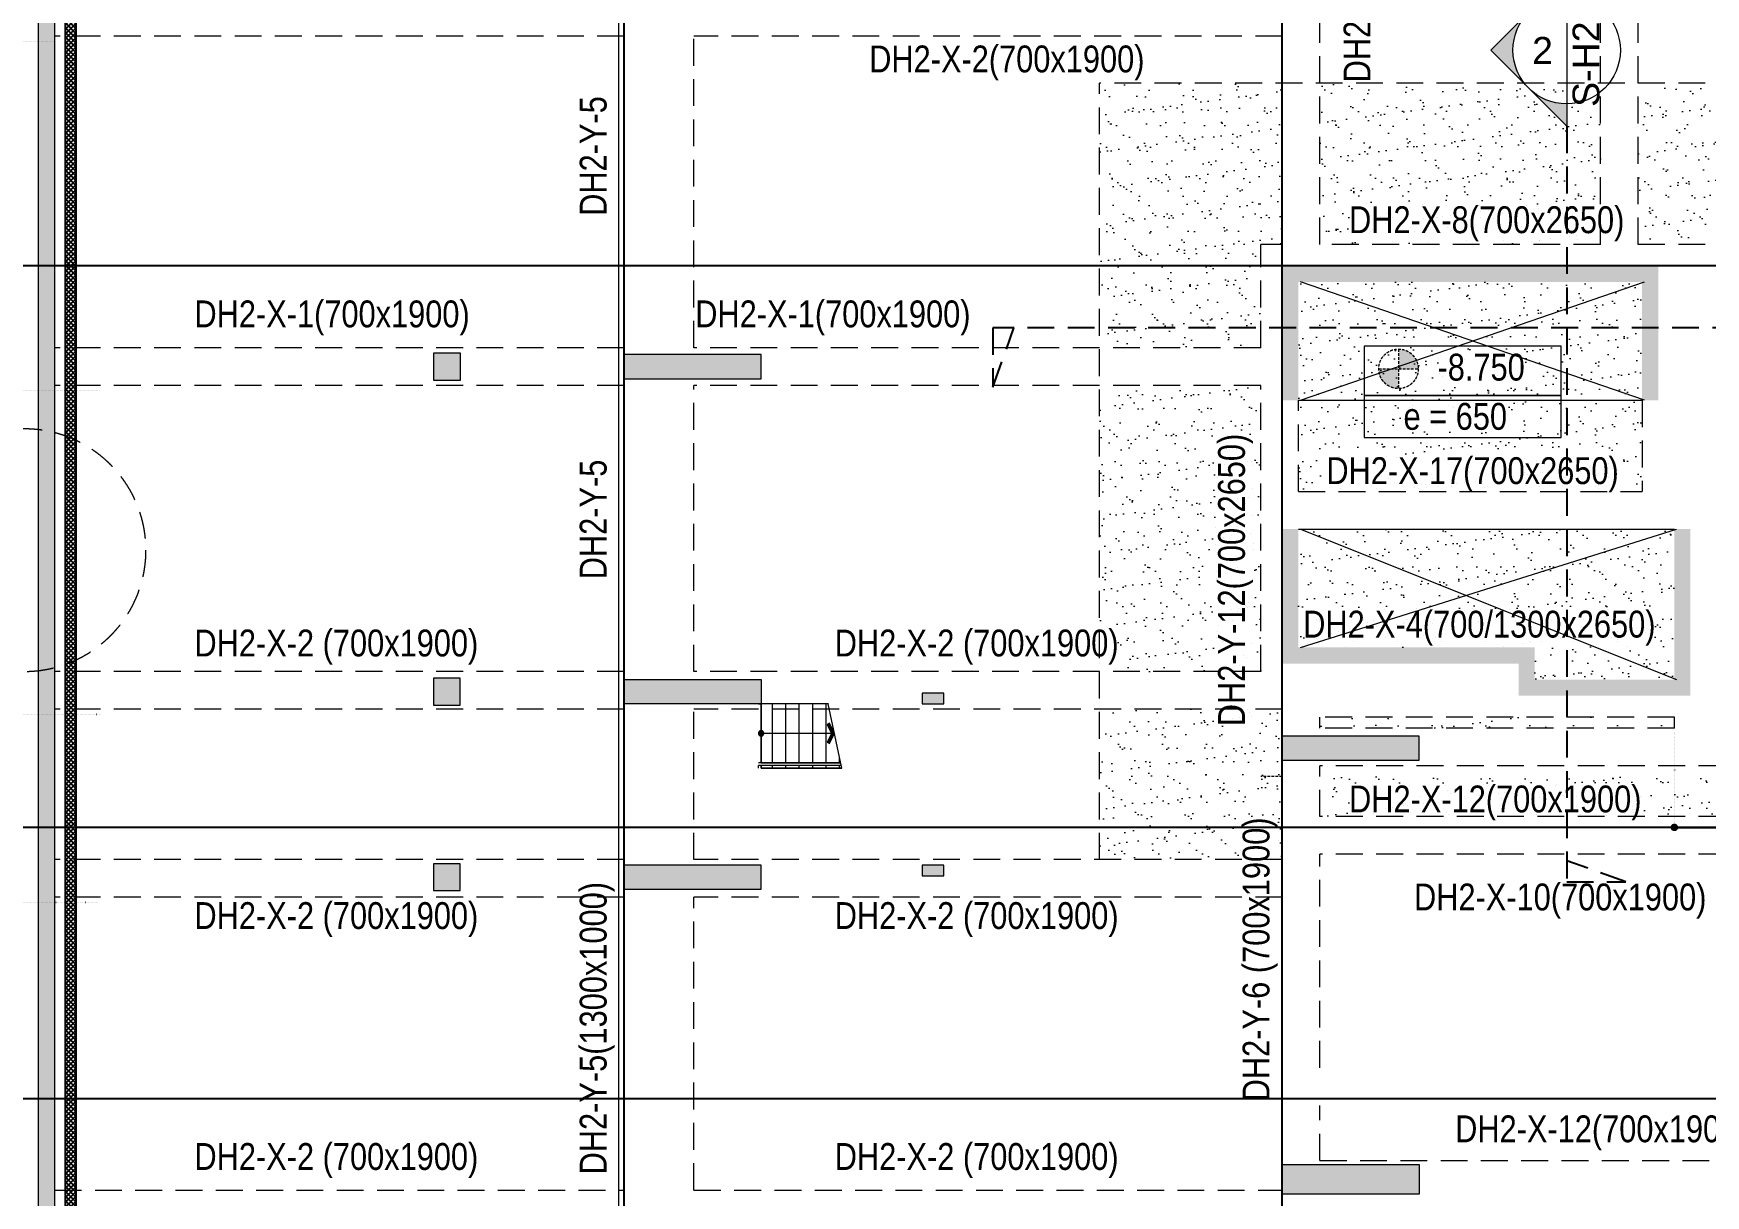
# Model space of a CAD drawing. Header units: millimetres. Extents: x 2356525 to 2927188, y -665534 to -417818.
# Drawn here: x 2691293 to 2722420, y -486232 to -464606 of the extents above; entities that cross this region are included whole.
import ezdxf
from ezdxf.enums import TextEntityAlignment as Align
from ezdxf.xclip import XClip

# ---------------------------------------------------------------- set-up
doc = ezdxf.new("R2010")
doc.units = ezdxf.units.MM
doc.header["$LTSCALE"] = 200
doc.header["$MEASUREMENT"] = 0
doc.header["$XCLIPFRAME"] = 0
for name, pattern in [('$0$CHG_XX_Damsan_Ham 2$0$HIDDEN', [0.375, 0.25, -0.125]), ('$0$HIDDEN', [0.375, 0.25, -0.125]), ('$1$HIDDEN', [0.375, 0.25, -0.125]), ('CHG_XX_Cot_Ham 2$0$MB_Luoi truc$0$HTT Hidden 21', [3, 2, -1]), ('CHG_XX_Damsan_Ham 2$0$CHG_XX_Damsan_Ham 2$0$HIDDEN', [0.375, 0.25, -0.125]), ('CHG_XX_Damsan_Ham 2$0$MB Ham 2$0$Hidden21', [3, 2, -1]), ('CHG_XX_Luoi truc$0$MB_Luoi truc$0$Center101', [13, 10, -1, 1, -1]), ('DASHED', [0.75, 0.5, -0.25]), ('DOT2', [0.125, 0, -0.125]), ('HIDDEN', [0.375, 0.25, -0.125])]:
    doc.linetypes.add(name, pattern=pattern)
doc.layers.get('0').update_dxf_attribs({"lineweight": 9})
doc.layers.get('Defpoints').update_dxf_attribs({"color": 10, "lineweight": 0})
for name, color, linetype, lineweight in [("$0$'S_General_Hidden_1 Thin", 1, '$0$HIDDEN', 18), ('$0$CHG_XX_Damsan_Ham 2$0$DBAO', 3, 'Continuous', 13), ('$0$CHG_XX_Damsan_Ham 2$0$DMo', 9, '$0$CHG_XX_Damsan_Ham 2$0$HIDDEN', 9), ('$0$CHG_XX_Damsan_Ham 2$0$Start net bao', 3, 'Continuous', 18), ('$0$CHG_XX_Damsan_Ham 2$0$TTP-TEXT', 30, 'Continuous', 5), ("$1$'S_General_Hidden_1 Thin", 1, '$1$HIDDEN', 18), ('CHG_XX_Cot_Ham 2$0$NS-Pier-H2', 150, 'Continuous', 13), ('CHG_XX_Cot_Ham 2$0$NS-Pier-H2 @ 1', 150, 'Continuous', 13), ('CHG_XX_Cot_Ham 2$0$NS-Pier-H2 @ 150', 150, 'Continuous', 13), ("CHG_XX_Damsan_Ham 2$0$CHG_XX_Damsan_Ham 2$0$'S_General_Hidden_1 Thin", 1, 'CHG_XX_Damsan_Ham 2$0$CHG_XX_Damsan_Ham 2$0$HIDDEN', 18), ('CHG_XX_Damsan_Ham 2$0$CHG_XX_Damsan_Ham 2$0$CHG_XX_Damsan_Ham 2$0$Start lo mo', 3, 'Continuous', 15), ('CHG_XX_Damsan_Ham 2$0$CHG_XX_Damsan_Ham 2$0$CHG_XX_Damsan_Ham 2$0$Start net bao', 3, 'Continuous', 18), ('CHG_XX_Damsan_Ham 2$0$CHG_XX_Damsan_Ham 2$0$DBAO', 3, 'Continuous', 13), ('CHG_XX_Damsan_Ham 2$0$CHG_XX_Damsan_Ham 2$0$DTE-MEP-H-SLAB TEXT', 3, 'Continuous', 0), ('CHG_XX_Damsan_Ham 2$0$CHG_XX_Damsan_Ham 2$0$mach ngung thi cong', 6, 'Continuous', 13), ('CHG_XX_Damsan_Ham 2$0$CHG_XX_Damsan_Ham 2$0$Start hatch', 8, 'Continuous', 25), ('CHG_XX_Damsan_Ham 2$0$CHG_XX_Damsan_Ham 2$0$Start lo mo', 3, 'Continuous', 15), ('CHG_XX_Damsan_Ham 2$0$CHG_XX_Damsan_Ham 2$0$Start net bao', 3, 'Continuous', 18), ('CHG_XX_Damsan_Ham 2$0$HATCH', 57, 'Continuous', 9), ('CHG_XX_Damsan_Ham 2$0$mach ngung thi cong', 6, 'Continuous', 13), ('CHG_XX_Damsan_Ham 2$0$tam cap ram', 8, 'Continuous', 5), ('DBAO', 90, 'Continuous', 13), ('DMo', 9, 'HIDDEN', 9), ('TEXT P X', 1, 'Continuous', 9), ('TEXT P Y', 2, 'Continuous', 15)]:
    doc.layers.add(name, color=color, linetype=linetype, lineweight=lineweight)
for name, color, linetype in [('18-khaclinh-section Symbol', 30, 'Continuous'), ('CHG_XX_Damsan_Ham 2$0$CHG_XX_Damsan_Ham 2$0$MEP-00-GENERAL-35', 2, 'Continuous'), ('CHG_XX_Damsan_Ham 2$0$MB Ham 2$0$Staircase', 30, 'Continuous'), ('CHG_XX_Damsan_Ham 2$0$MB Ham 2$0$Staircase Hidden', 34, 'CHG_XX_Damsan_Ham 2$0$MB Ham 2$0$Hidden21'), ('CHG_XX_Luoi truc$0$Grid', 34, 'Continuous'), ('CHG_XX_Luoi truc$0$Grid Line', 251, 'CHG_XX_Luoi truc$0$MB_Luoi truc$0$Center101'), ('dim', 1, 'Continuous')]:
    doc.layers.add(name, color=color, linetype=linetype)
for name, color, linetype, lineweight, plot in [('CHG_XX_Cot_Ham 2$0$NS-Column-H2', 90, 'Continuous', 13, False), ('CHG_XX_Cot_Ham 2$0$NS-Column-H2 @ 1', 90, 'Continuous', 13, False), ('CHG_XX_Cot_Ham 2$0$NS-Column-H2 @ 150', 90, 'Continuous', 13, False)]:
    doc.layers.add(name, color=color, linetype=linetype, lineweight=lineweight, plot=plot)
doc.styles.add('$0$CHG_XX_Damsan_Ham 2$0$TTP-HelCon', font='')
doc.styles.add('CHG_XX_Luoi truc$0$MB_Luoi truc$0$Grid A-F$0$VNI-HelveCB', font='')
doc.styles.add('ICIC', font='arial.ttf')
doc.styles.add('MB_Luoi truc$0$Arial_C', font='arial.ttf', dxfattribs={"width": 0.8})
doc.styles.add('TTP-HelCon', font='')
doc.styles.get('$0$CHG_XX_Damsan_Ham 2$0$TTP-HelCon').set_extended_font_data('VNI-Helve-Condense')
doc.styles.get('CHG_XX_Luoi truc$0$MB_Luoi truc$0$Grid A-F$0$VNI-HelveCB').set_extended_font_data('VNI-Helve-Condense', bold=True)
doc.styles.get('TTP-HelCon').set_extended_font_data('VNI-Helve-Condense')
doc.dimstyles.new('200', dxfattribs={"dimscale": 200, "dimtxt": 2.5, "dimasz": 0.7, "dimexe": 0.0003, "dimexo": 0, "dimgap": 1, "dimtad": 1, "dimdec": 0, "dimzin": 12, "dimdsep": 46, "dimtxsty": 'MB_Luoi truc$0$Arial_C', "dimblk": 'MB_Luoi truc$0$_Dot', "dimcen": 0.5, "dimclrd": 256, "dimclre": 8, "dimclrt": 1, "dimadec": 0, "dimazin": 0, "dimtfac": 1, "dimtdec": 0, "dimtix": 1, "dimtmove": 2, "dimatfit": 3, "dimldrblk": 'MB_Luoi truc$0$HTT Arrow 30', "dimfxl": 1, "dimtolj": 1, "dimtzin": 0, "dimlwe": -1, "dimarcsym": 0})
pattern_1 = [(45, (273994.73, -8650), (-44.194174, 44.194174), []), (135, (273994.73, -8650), (-44.194174, -44.194174), [])]

# ---------------------------------------------------------------- blocks, each defined once
blk = doc.blocks.new('*U864')
at = {"layer": 'CHG_XX_Cot_Ham 2$0$NS-Pier-H2 @ 1'}
h = blk.add_hatch(color=256, dxfattribs=at)
h.dxf.hatch_style = 1
h.paths.add_polyline_path([(450, 0), (0, 0), (0, -2550), (450, -2550)])
at = {"layer": 'CHG_XX_Cot_Ham 2$0$NS-Pier-H2 @ 150'}
h = blk.add_hatch(color=256, dxfattribs=at)
h.dxf.hatch_style = 1
h.paths.add_polyline_path([(450, 0), (0, 0), (0, -2550), (450, -2550)])
blk = doc.blocks.new('CHG_XX_Cot_Ham 2$0$Block A_C450x2250')
at = {"layer": 'CHG_XX_Cot_Ham 2$0$NS-Pier-H2'}
blk.add_lwpolyline([(450, -2550), (0, -2550), (0, 0), (450, 0)], close=True, dxfattribs=at)
blk.add_blockref('*U864', (0, 0), dxfattribs=at)
blk = doc.blocks.new('*U866')
at = {"layer": 'CHG_XX_Cot_Ham 2$0$NS-Column-H2 @ 1'}
h = blk.add_hatch(color=256, dxfattribs=at)
h.dxf.hatch_style = 1
h.paths.add_polyline_path([(-250, -250), (-250, 250), (250, 250), (250, -250)])
at = {"layer": 'CHG_XX_Cot_Ham 2$0$NS-Column-H2 @ 150'}
h = blk.add_hatch(color=256, dxfattribs=at)
h.dxf.hatch_style = 1
h.paths.add_polyline_path([(-250, -250), (-250, 250), (250, 250), (250, -250)])
blk = doc.blocks.new('CHG_XX_Cot_Ham 2$0$500x500')
at = {"layer": 'CHG_XX_Cot_Ham 2$0$NS-Column-H2'}
blk.add_lwpolyline([(250, -250), (250, 250), (-250, 250), (-250, -250)], close=True, dxfattribs=at)
blk.add_blockref('*U866', (0, 0), dxfattribs=at)
blk = doc.blocks.new('*U867')
at = {"layer": 'CHG_XX_Cot_Ham 2$0$NS-Pier-H2 @ 1'}
h = blk.add_hatch(color=256, dxfattribs=at)
h.dxf.hatch_style = 1
h.paths.add_polyline_path([(550, 0), (0, 0), (0, -2550), (550, -2550)])
at = {"layer": 'CHG_XX_Cot_Ham 2$0$NS-Pier-H2 @ 150'}
h = blk.add_hatch(color=256, dxfattribs=at)
h.dxf.hatch_style = 1
h.paths.add_polyline_path([(550, 0), (0, 0), (0, -2550), (550, -2550)])
blk = doc.blocks.new('CHG_XX_Cot_Ham 2$0$550x2550')
at = {"layer": 'CHG_XX_Cot_Ham 2$0$NS-Pier-H2'}
blk.add_lwpolyline([(550, -2550), (0, -2550), (0, 0), (550, 0)], close=True, dxfattribs=at)
blk.add_blockref('*U867', (0, 0), dxfattribs=at)
blk = doc.blocks.new('*U835')
at = {"layer": 'CHG_XX_Luoi truc$0$Grid Line'}
blk.add_line((0, 0), (0, 608), dxfattribs=at)
at = {"layer": 'CHG_XX_Luoi truc$0$Grid', "lineweight": -2, "style": 'CHG_XX_Luoi truc$0$MB_Luoi truc$0$Grid A-F$0$VNI-HelveCB'}
for tag, p in [('GRIDSUB', (0, 617)), ('GRID', (0, -9))]:
    blk.add_attdef(tag, text='', height=5, dxfattribs=at).set_placement(p, align=Align.MIDDLE)
blk = doc.blocks.new('*U836')
at = {"layer": 'CHG_XX_Luoi truc$0$Grid Line'}
blk.add_line((0, 0), (0, 608), dxfattribs=at)
at = {"layer": 'CHG_XX_Luoi truc$0$Grid', "lineweight": -2, "style": 'CHG_XX_Luoi truc$0$MB_Luoi truc$0$Grid A-F$0$VNI-HelveCB'}
for tag, p in [('GRIDSUB', (0, 617)), ('GRID', (0, -9))]:
    blk.add_attdef(tag, text='', height=5, dxfattribs=at).set_placement(p, align=Align.MIDDLE)
blk = doc.blocks.new('*U837')
at = {"layer": 'CHG_XX_Luoi truc$0$Grid Line'}
blk.add_line((0, 0), (0, 438), dxfattribs=at)
at = {"layer": 'CHG_XX_Luoi truc$0$Grid', "lineweight": -2, "style": 'CHG_XX_Luoi truc$0$MB_Luoi truc$0$Grid A-F$0$VNI-HelveCB'}
for tag, p in [('GRIDSUB', (0, 447)), ('GRID', (0, -9))]:
    blk.add_attdef(tag, text='', height=5, dxfattribs=at).set_placement(p, align=Align.MIDDLE)
blk = doc.blocks.new('CHG_XX_Luoi truc')
at = {"layer": 'CHG_XX_Luoi truc$0$Grid', "xscale": 300, "yscale": 300, "zscale": 300}
for name, p in [('*U836', (0, -12747)), ('*U835', (12250, -12747))]:
    blk.add_blockref(name, p, dxfattribs=at)
at = {"layer": 'CHG_XX_Luoi truc$0$Grid', "xscale": 300.0000000000013, "yscale": 300.0000000000013, "zscale": 300.0000000000013, "rotation": 90}
for p in [(110703, 141050), (110703, 130600), (110703, 125550)]:
    blk.add_blockref('*U837', p, dxfattribs=at)
blk = doc.blocks.new('CHG_XX_Cot_Ham 2')
at = {"layer": 'CHG_XX_Cot_Ham 2$0$NS-Column-H2'}
h = blk.add_hatch(color=256, dxfattribs=at)
h.dxf.hatch_style = 1
h.paths.add_polyline_path([(5550, 133100), (5550, 132900), (5950, 132900), (5950, 133100)])
h = blk.add_hatch(color=256, dxfattribs=at)
h.dxf.hatch_style = 1
h.paths.add_polyline_path([(5550, 129900), (5550, 129700), (5950, 129700), (5950, 129900)])
at = {"layer": 'CHG_XX_Cot_Ham 2$0$NS-Pier-H2'}
h = blk.add_hatch(color=256, dxfattribs=at)
h.dxf.hatch_style = 1
h.paths.add_polyline_path([(99639.2, 163400), (-10900, 163400), (-10900, 85450), (-300, 85450), (-300, 84050), (32350, 84050), (32350, -9000), (103575.5, -9000), (106050, -6022), (106050, 158254.3)])
h.paths.add_polyline_path([(99533.7, 163100), (105750, 158110.4), (105750, 90450), (105650, 90450), (105750, 90450), (105750, 13850), (105750, 13722.3), (105750, -5913.6), (103434.7, -8700), (93599.8, -8700), (93299.8, -8700), (32650, -8700), (32650, 84350), (0, 84350), (0, 85750), (-10600, 85750), (-10600, 163100), (93600, 163100)], flags=16)
blk.add_hatch(color=256, dxfattribs=at).paths.add_polyline_path([(19250, 141050), (12250, 141050), (12250, 138550), (12550, 138550), (12550, 140750), (18950, 140750), (18950, 138550), (19250, 138550), (19250, 140750), (19250, 140750)])
h = blk.add_hatch(color=256, dxfattribs=at)
h.dxf.hatch_style = 1
h.paths.add_polyline_path([(16650, 133050), (19850, 133050), (19850, 136150), (19550, 136150), (19550, 133350), (16950, 133350), (16950, 133950), (12550, 133950), (12550, 136150), (12250, 136150), (12250, 133650), (16650, 133650)])
at = {"layer": 'CHG_XX_Cot_Ham 2$0$NS-Column-H2'}
for points in [[(5550, 133100), (5550, 132900), (5950, 132900), (5950, 133100)], [(5550, 129900), (5550, 129700), (5950, 129700), (5950, 129900)]]:
    blk.add_lwpolyline(points, close=True, dxfattribs=at)
at = {"layer": 'CHG_XX_Cot_Ham 2$0$NS-Pier-H2'}
for p, q in [((-10900, 85450), (-10900, 163400)), ((-10600, 85750), (-10600, 163100))]:
    blk.add_line(p, q, dxfattribs=at)
at = {"layer": 'CHG_XX_Cot_Ham 2$0$NS-Pier-H2', "linetype": 'CHG_XX_Cot_Ham 2$0$MB_Luoi truc$0$HTT Hidden 21'}
blk.add_lwpolyline([(99639.2, 163400), (106050, 158254.3), (106050, -6022), (103575.5, -9000), (32350, -9000), (32350, 84050), (-300, 84050), (-300, 85450), (-10900, 85450), (-10900, 163400)], close=True, dxfattribs=at)
at = {"layer": 'CHG_XX_Cot_Ham 2$0$NS-Column-H2'}
for p in [(-3298.6, 139175), (-3300, 133125), (-3300, 129675)]:
    blk.add_blockref('CHG_XX_Cot_Ham 2$0$500x500', p, dxfattribs=at)
at = {"layer": 'CHG_XX_Cot_Ham 2$0$NS-Pier-H2'}
blk.add_blockref('CHG_XX_Luoi truc', (0, 0), dxfattribs=at)
at = {"layer": 'CHG_XX_Cot_Ham 2$0$NS-Pier-H2', "xscale": -1, "rotation": 90}
for p in [(0, 139400), (12250, 132300), (0, 129900)]:
    blk.add_blockref('CHG_XX_Cot_Ham 2$0$Block A_C450x2250', p, dxfattribs=at)
at = {"layer": 'CHG_XX_Cot_Ham 2$0$NS-Pier-H2', "rotation": 90}
for name, p in [('CHG_XX_Cot_Ham 2$0$Block A_C450x2250', (0, 132900)), ('CHG_XX_Cot_Ham 2$0$550x2550', (12250, 123775))]:
    blk.add_blockref(name, p, dxfattribs=at)
blk = doc.blocks.new('sfddxg')
h = blk.add_hatch(color=256)
h.paths.add_polyline_path([(-500, 0), (-707, 0), (-354, 354, 0.198912)])
h.paths.add_polyline_path([(-354, 354), (0, 707), (354, 354, 0.198912), (0, 500, 0.198912)])
h.paths.add_polyline_path([(354, 354), (707, 0), (500, 0, 0.198912)])
for p, q in [((550, 0), (-550, 0)), ((-500, 0), (-500, 0))]:
    blk.add_line(p, q)
blk.add_lwpolyline([(-500, 0), (-707, 0), (0, 707), (707, 0), (500, 0)])
blk.add_circle((0, 0), 500)
at = {"style": 'ICIC', "flags": 8}
blk.add_attdef('1', text='', height=250, dxfattribs=at).set_placement((0, 225), align=Align.MIDDLE)
blk.add_attdef('B-H2-14', text='', height=200, dxfattribs=at).set_placement((-528, -180), align=Align.MIDDLE_LEFT)
blk = doc.blocks.new('$0$CHG_XX_Damsan_Ham 2$0$Star cos -8.75')
at = {"layer": '$0$CHG_XX_Damsan_Ham 2$0$DMo'}
h = blk.add_hatch(color=256, dxfattribs=at)
h.dxf.hatch_style = 1
h.paths.add_polyline_path([(2504215, -680631, 0.414214), (2503847, -680263), (2503847, -680631)])
h.paths.add_polyline_path([(2503847, -680999), (2503847, -680631), (2503479, -680631, 0.414214)])
at = {"layer": '$0$CHG_XX_Damsan_Ham 2$0$DBAO'}
for points in [[(2503207, -680211), (2503207, -681128), (2506873, -681128), (2506873, -680211)], [(2503207, -681128), (2503207, -681912), (2506873, -681912), (2506873, -681128)]]:
    blk.add_lwpolyline(points, close=True, dxfattribs=at)
at = {"layer": '$0$CHG_XX_Damsan_Ham 2$0$DMo'}
for p, q in [((2503847, -680263), (2503847, -680999)), ((2503479, -680631), (2504215, -680631))]:
    blk.add_line(p, q, dxfattribs=at)
blk.add_circle((2503847, -680631), 368, dxfattribs=at)
at = {"layer": '$0$CHG_XX_Damsan_Ham 2$0$TTP-TEXT', "style": '$0$CHG_XX_Damsan_Ham 2$0$TTP-HelCon'}
for s, p in [(' -8.750', (2504414, -680850)), ('e = 650', (2503940, -681766))]:
    blk.add_text(s, height=500, dxfattribs=at).set_placement(p)
blk = doc.blocks.new('MB_Luoi truc$0$_Dot')
at = {"color": 0, "linetype": 'ByBlock', "lineweight": -2}
blk.add_line((-0.5, 0), (-1, 0), dxfattribs=at)
at = {"color": 0, "linetype": 'ByBlock', "const_width": 0.5}
blk.add_lwpolyline([(-0.25, 0, 1), (0.25, 0, 1)], format="xyb", close=True, dxfattribs=at)
blk = doc.blocks.new('*D142')
at = {"layer": 'Defpoints', "color": 0, "transparency": 16777216}
for p in [(2721839, -477610), (2724989, -477610), (2724989, -479381)]:
    blk.add_point(p, dxfattribs=at)
at = {"layer": 'dim', "color": 8, "linetype": 'DOT2', "transparency": 16777216}
for p, q in [((2721839, -477610), (2721839, -479381)), ((2724989, -477610), (2724989, -479381))]:
    blk.add_line(p, q, dxfattribs=at)
at = {"layer": 'dim', "lineweight": -2, "transparency": 16777216}
blk.add_line((2721979, -479381), (2724849, -479381), dxfattribs=at)
at = {"layer": 'dim', "lineweight": -2, "transparency": 16777216, "xscale": 140, "yscale": 140, "zscale": 140, "rotation": 180}
blk.add_blockref('MB_Luoi truc$0$_Dot', (2721839, -479381), dxfattribs=at)
at = {"layer": 'dim', "lineweight": -2, "transparency": 16777216, "xscale": 140, "yscale": 140, "zscale": 140}
blk.add_blockref('MB_Luoi truc$0$_Dot', (2724989, -479381), dxfattribs=at)
at = {"layer": 'dim', "color": 1, "transparency": 16777216, "insert": (2723414, -478926), "char_height": 500, "attachment_point": 5, "style": 'MB_Luoi truc$0$Arial_C'}
blk.add_mtext('\\A1;3150', dxfattribs=at)
blk = doc.blocks.new('MB_Luoi truc$0$HTT Arrow 30')
blk.add_hatch(color=256).paths.add_polyline_path([(-2.5, 0.375), (-2.5, -0.375), (0, 0)])
at = {"color": 0, "linetype": 'ByBlock', "lineweight": -2}
for p, q in [((0, 0), (-2.5, 0.375)), ((-2.5, -0.375), (-2.5, 0.375)), ((0, 0), (-2.5, -0.375))]:
    blk.add_line(p, q, dxfattribs=at)
blk = doc.blocks.new('*D325')
at = {"layer": 'Defpoints', "color": 0, "transparency": 16777216}
for p in [(2690165, -484431), (2691689, -484431), (2692342, -486931)]:
    blk.add_point(p, dxfattribs=at)
at = {"layer": 'dim', "color": 8, "linetype": 'DOT2', "transparency": 16777216}
for p, q in [((2691689, -484431), (2690165, -484431)), ((2692342, -486931), (2690165, -486931))]:
    blk.add_line(p, q, dxfattribs=at)
at = {"layer": 'dim', "lineweight": -2, "transparency": 16777216}
blk.add_line((2690165, -486791), (2690165, -484571), dxfattribs=at)
at = {"layer": 'dim', "lineweight": -2, "transparency": 16777216, "xscale": 140, "yscale": 140, "zscale": 140}
for p, rotation in [((2690165, -484431), 90), ((2690165, -486931), 270)]:
    blk.add_blockref('MB_Luoi truc$0$_Dot', p, dxfattribs=dict(at, rotation=rotation))
at = {"layer": 'dim', "color": 1, "transparency": 16777216, "insert": (2689710, -485681), "char_height": 500, "attachment_point": 5, "rotation": 90, "style": 'MB_Luoi truc$0$Arial_C'}
blk.add_mtext('\\A1;2500', dxfattribs=at)
blk = doc.blocks.new('*D326')
at = {"layer": 'Defpoints', "color": 0, "transparency": 16777216}
for p in [(2690165, -480781), (2692491, -480781), (2691689, -484431)]:
    blk.add_point(p, dxfattribs=at)
at = {"layer": 'dim', "color": 8, "linetype": 'DOT2', "transparency": 16777216}
for p, q in [((2692491, -480781), (2690165, -480781)), ((2691689, -484431), (2690165, -484431))]:
    blk.add_line(p, q, dxfattribs=at)
at = {"layer": 'dim', "lineweight": -2, "transparency": 16777216}
blk.add_line((2690165, -484291), (2690165, -480921), dxfattribs=at)
at = {"layer": 'dim', "lineweight": -2, "transparency": 16777216, "xscale": 140, "yscale": 140, "zscale": 140}
for p, rotation in [((2690165, -480781), 90), ((2690165, -484431), 270)]:
    blk.add_blockref('MB_Luoi truc$0$_Dot', p, dxfattribs=dict(at, rotation=rotation))
at = {"layer": 'dim', "color": 1, "transparency": 16777216, "insert": (2689709, -482606), "char_height": 500, "attachment_point": 5, "rotation": 90, "style": 'MB_Luoi truc$0$Arial_C'}
blk.add_mtext('\\A1;3650', dxfattribs=at)
blk = doc.blocks.new('*D327')
at = {"layer": 'Defpoints', "color": 0, "transparency": 16777216}
for p in [(2690165, -479381), (2691689, -479381), (2692491, -480781)]:
    blk.add_point(p, dxfattribs=at)
at = {"layer": 'dim', "lineweight": -2, "transparency": 16777216}
for p, q in [((2690165, -479241), (2690165, -479101)), ((2690165, -480781), (2690165, -479381)), ((2690165, -480921), (2690165, -481061))]:
    blk.add_line(p, q, dxfattribs=at)
at = {"layer": 'dim', "color": 8, "linetype": 'DOT2', "transparency": 16777216}
for p, q in [((2691689, -479381), (2690165, -479381)), ((2692491, -480781), (2690165, -480781))]:
    blk.add_line(p, q, dxfattribs=at)
at = {"layer": 'dim', "lineweight": -2, "transparency": 16777216, "xscale": 140, "yscale": 140, "zscale": 140}
for p, rotation in [((2690165, -479381), 270), ((2690165, -480781), 90)]:
    blk.add_blockref('MB_Luoi truc$0$_Dot', p, dxfattribs=dict(at, rotation=rotation))
at = {"layer": 'dim', "color": 1, "transparency": 16777216, "insert": (2689710, -480081), "char_height": 500, "attachment_point": 5, "rotation": 90, "style": 'MB_Luoi truc$0$Arial_C'}
blk.add_mtext('\\A1;1400', dxfattribs=at)
blk = doc.blocks.new('*D328')
at = {"layer": 'Defpoints', "color": 0, "transparency": 16777216}
for p in [(2690165, -477281), (2692539, -477281), (2691689, -479381)]:
    blk.add_point(p, dxfattribs=at)
at = {"layer": 'dim', "color": 8, "linetype": 'DOT2', "transparency": 16777216}
for p, q in [((2692539, -477281), (2690165, -477281)), ((2691689, -479381), (2690165, -479381))]:
    blk.add_line(p, q, dxfattribs=at)
at = {"layer": 'dim', "lineweight": -2, "transparency": 16777216}
blk.add_line((2690165, -479241), (2690165, -477421), dxfattribs=at)
at = {"layer": 'dim', "lineweight": -2, "transparency": 16777216, "xscale": 140, "yscale": 140, "zscale": 140}
for p, rotation in [((2690165, -477281), 90), ((2690165, -479381), 270)]:
    blk.add_blockref('MB_Luoi truc$0$_Dot', p, dxfattribs=dict(at, rotation=rotation))
at = {"layer": 'dim', "color": 1, "transparency": 16777216, "insert": (2689710, -478331), "char_height": 500, "attachment_point": 5, "rotation": 90, "style": 'MB_Luoi truc$0$Arial_C'}
blk.add_mtext('\\A1;2100', dxfattribs=at)
blk = doc.blocks.new('*D329')
at = {"layer": 'Defpoints', "color": 0, "transparency": 16777216}
for p in [(2690165, -471256), (2692519, -471256), (2692539, -477281)]:
    blk.add_point(p, dxfattribs=at)
at = {"layer": 'dim', "color": 8, "linetype": 'DOT2', "transparency": 16777216}
for p, q in [((2692519, -471256), (2690165, -471256)), ((2692539, -477281), (2690165, -477281))]:
    blk.add_line(p, q, dxfattribs=at)
at = {"layer": 'dim', "lineweight": -2, "transparency": 16777216}
blk.add_line((2690165, -477141), (2690165, -471396), dxfattribs=at)
at = {"layer": 'dim', "lineweight": -2, "transparency": 16777216, "xscale": 140, "yscale": 140, "zscale": 140}
for p, rotation in [((2690165, -471256), 90), ((2690165, -477281), 270)]:
    blk.add_blockref('MB_Luoi truc$0$_Dot', p, dxfattribs=dict(at, rotation=rotation))
at = {"layer": 'dim', "color": 1, "transparency": 16777216, "insert": (2689710, -474269), "char_height": 500, "attachment_point": 5, "rotation": 90, "style": 'MB_Luoi truc$0$Arial_C'}
blk.add_mtext('\\A1;6025', dxfattribs=at)
blk = doc.blocks.new('*D330')
at = {"layer": 'Defpoints', "color": 0, "transparency": 16777216}
for p in [(2690165, -468931), (2691689, -468931), (2692519, -471256)]:
    blk.add_point(p, dxfattribs=at)
at = {"layer": 'dim', "color": 8, "linetype": 'DOT2', "transparency": 16777216}
for p, q in [((2691689, -468931), (2690165, -468931)), ((2692519, -471256), (2690165, -471256))]:
    blk.add_line(p, q, dxfattribs=at)
at = {"layer": 'dim', "lineweight": -2, "transparency": 16777216}
blk.add_line((2690165, -471116), (2690165, -469071), dxfattribs=at)
at = {"layer": 'dim', "lineweight": -2, "transparency": 16777216, "xscale": 140, "yscale": 140, "zscale": 140}
for p, rotation in [((2690165, -468931), 90), ((2690165, -471256), 270)]:
    blk.add_blockref('MB_Luoi truc$0$_Dot', p, dxfattribs=dict(at, rotation=rotation))
at = {"layer": 'dim', "color": 1, "transparency": 16777216, "insert": (2689709, -470094), "char_height": 500, "attachment_point": 5, "rotation": 90, "style": 'MB_Luoi truc$0$Arial_C'}
blk.add_mtext('\\A1;2325', dxfattribs=at)
blk = doc.blocks.new('*D331')
at = {"layer": 'Defpoints', "color": 0, "transparency": 16777216}
for p in [(2690165, -464756), (2691689, -464756), (2691689, -468931)]:
    blk.add_point(p, dxfattribs=at)
at = {"layer": 'dim', "color": 8, "linetype": 'DOT2', "transparency": 16777216}
for p, q in [((2691689, -464756), (2690165, -464756)), ((2691689, -468931), (2690165, -468931))]:
    blk.add_line(p, q, dxfattribs=at)
at = {"layer": 'dim', "lineweight": -2, "transparency": 16777216}
blk.add_line((2690165, -468791), (2690165, -464896), dxfattribs=at)
at = {"layer": 'dim', "lineweight": -2, "transparency": 16777216, "xscale": 140, "yscale": 140, "zscale": 140}
for p, rotation in [((2690165, -464756), 90), ((2690165, -468931), 270)]:
    blk.add_blockref('MB_Luoi truc$0$_Dot', p, dxfattribs=dict(at, rotation=rotation))
at = {"layer": 'dim', "color": 1, "transparency": 16777216, "insert": (2689710, -466844), "char_height": 500, "attachment_point": 5, "rotation": 90, "style": 'MB_Luoi truc$0$Arial_C'}
blk.add_mtext('\\A1;4175', dxfattribs=at)
blk = doc.blocks.new('*D332')
at = {"layer": 'Defpoints', "color": 0, "transparency": 16777216}
for p in [(2690165, -464081), (2691689, -464081), (2691689, -464756)]:
    blk.add_point(p, dxfattribs=at)
at = {"layer": 'dim', "lineweight": -2, "transparency": 16777216}
for p, q in [((2690165, -463941), (2690165, -463801)), ((2690165, -464756), (2690165, -464081)), ((2690165, -464896), (2690165, -465036))]:
    blk.add_line(p, q, dxfattribs=at)
at = {"layer": 'dim', "color": 8, "linetype": 'DOT2', "transparency": 16777216}
for p, q in [((2691689, -464081), (2690165, -464081)), ((2691689, -464756), (2690165, -464756))]:
    blk.add_line(p, q, dxfattribs=at)
at = {"layer": 'dim', "lineweight": -2, "transparency": 16777216, "xscale": 140, "yscale": 140, "zscale": 140}
for p, rotation in [((2690165, -464081), 270), ((2690165, -464756), 90)]:
    blk.add_blockref('MB_Luoi truc$0$_Dot', p, dxfattribs=dict(at, rotation=rotation))
at = {"layer": 'dim', "color": 1, "transparency": 16777216, "insert": (2689710, -464419), "char_height": 500, "attachment_point": 5, "rotation": 90, "style": 'MB_Luoi truc$0$Arial_C'}
blk.add_mtext('\\A1;675', dxfattribs=at)
blk = doc.blocks.new('$0$CHG_XX_Damsan_Ham 2$0$MB Ham 2$0$Arrow 60')
at = {"linetype": 'ByBlock', "lineweight": -2}
h = blk.add_hatch(color=0, dxfattribs=at)
h.paths.add_polyline_path([(1.88, 0.94), (1.65, 1.38), (0, 0.56), (-1.65, 1.38), (-1.88, 0.94), (0, 0)], flags=17)
h.paths.add_polyline_path([(1.65, 1.38), (1.88, 0.94), (0, 0), (-1.88, 0.94), (-1.65, 1.38), (0, 0.56)])
blk.add_hatch(color=0, dxfattribs=at).paths.add_polyline_path([(1.65, 1.38), (1.88, 0.94), (0, 0), (-1.88, 0.94), (-1.65, 1.38), (0, 0.56)])
at = {"color": 0, "linetype": 'ByBlock', "lineweight": -2}
blk.add_lwpolyline([(1.65, 1.38), (1.88, 0.94), (0, 0), (-1.88, 0.94), (-1.65, 1.38), (0, 0.56)], close=True, dxfattribs=at)
blk = doc.blocks.new('CHG_XX_Damsan_Ham 2$0$CHG_XX_Damsan_Ham 2$0$sdfsgdh')
at = {"layer": 'CHG_XX_Damsan_Ham 2$0$CHG_XX_Damsan_Ham 2$0$Start hatch', "ltscale": 0.5}
h = blk.add_hatch(dxfattribs=at)
h.set_pattern_fill('ANSI37', color=256, scale=500)
h.set_pattern_definition(pattern_1)
h.paths.add_polyline_path([(500, -600), (300, -600), (300, -21786), (500, -21786)])
h = blk.add_hatch(dxfattribs=at)
h.set_pattern_fill('ANSI37', color=256, scale=500)
h.set_pattern_definition(pattern_1)
h.paths.add_polyline_path([(500, -21786), (300, -21786), (300, -50027), (500, -50027)])
at = {"layer": 'CHG_XX_Damsan_Ham 2$0$CHG_XX_Damsan_Ham 2$0$MEP-00-GENERAL-35'}
for points in [[(1900, -74750), (1900, -72550), (300, -72550), (300, 0)], [(2100, -74750), (2100, -72350), (500, -72350), (500, -600)]]:
    blk.add_lwpolyline(points, dxfattribs=at)
blk = doc.blocks.new('CHG_XX_Damsan_Ham 2$0$MB Ham 2$0$Arrow 60')
at = {"linetype": 'ByBlock', "lineweight": -2}
h = blk.add_hatch(color=0, dxfattribs=at)
h.paths.add_polyline_path([(1.88, 0.94), (1.65, 1.38), (0, 0.56), (-1.65, 1.38), (-1.88, 0.94), (0, 0)], flags=17)
h.paths.add_polyline_path([(1.65, 1.38), (1.88, 0.94), (0, 0), (-1.88, 0.94), (-1.65, 1.38), (0, 0.56)])
blk.add_hatch(color=0, dxfattribs=at).paths.add_polyline_path([(1.65, 1.38), (1.88, 0.94), (0, 0), (-1.88, 0.94), (-1.65, 1.38), (0, 0.56)])
at = {"color": 0, "linetype": 'ByBlock', "lineweight": -2}
blk.add_lwpolyline([(1.65, 1.38), (1.88, 0.94), (0, 0), (-1.88, 0.94), (-1.65, 1.38), (0, 0.56)], close=True, dxfattribs=at)
blk = doc.blocks.new('CHG_XX_Damsan_Ham 2$0$MB Ham 2$0$Dot')
at = {"linetype": 'ByBlock', "lineweight": -2}
h = blk.add_hatch(color=0, dxfattribs=at)
edge = h.paths.add_edge_path()
edge.add_arc((0, 0), 0.5, 0, 360)
at = {"color": 0, "linetype": 'ByBlock', "lineweight": -2}
blk.add_line((0, -1), (0, 1), dxfattribs=at)
blk.add_circle((0, 0), 0.5, dxfattribs=at)
blk = doc.blocks.new('*U854')
at = {"layer": 'CHG_XX_Damsan_Ham 2$0$tam cap ram'}
h = blk.add_hatch(dxfattribs=at)
h.set_pattern_fill('_USER', color=256, scale=250, angle=90, pattern_type=0)
h.set_pattern_definition([(90, (2200, 2550), (-250, 2e-14), [])])
h.paths.add_polyline_path([(1200, 2550), (3200, 2550), (3200, 1450), (1200, 1450)])
h.paths.add_polyline_path([(1200, 1400), (3200, 1400), (3200, 1350), (1200, 1350)])
h.paths.add_polyline_path([(1200, 1200), (3200, 1200), (3200, 1150), (1200, 1150)])
h.paths.add_polyline_path([(1200, 1100), (3200, 1100), (3200, 0), (1200, 0)])
at = {"layer": 'CHG_XX_Damsan_Ham 2$0$MB Ham 2$0$Staircase'}
for p, q in [((1200, 0), (1200, 1100)), ((3200, 0), (3200, 1100)), ((0, 0), (4400, 0))]:
    blk.add_line(p, q, dxfattribs=at)
at = {"layer": 'CHG_XX_Damsan_Ham 2$0$MB Ham 2$0$Staircase Hidden'}
for p, q in [((4400, 2550), (4400, 0)), ((4400, 1200), (4400, 1350))]:
    blk.add_line(p, q, dxfattribs=at)
at = {"layer": 'CHG_XX_Damsan_Ham 2$0$tam cap ram'}
for p, q in [((0, 0), (0, 2550)), ((0, 2550), (4400, 2550)), ((1200, 1450), (1200, 2550)), ((1598, 1350), (1848, 2550)), ((1700, 1350), (1950, 2550)), ((3200, 1450), (3200, 2550)), ((600, 550), (600, 2000)), ((600, 2000), (3800, 2000)), ((3800, 550), (3800, 2000)), ((1100, 1100), (1100, 1450)), ((1100, 1450), (3300, 1450)), ((1150, 1150), (1150, 1400)), ((1150, 1400), (3250, 1400)), ((1200, 1150), (1200, 1400)), ((1200, 1400), (1200, 1350)), ((1200, 1350), (3200, 1350)), ((3200, 1150), (3200, 1400)), ((3250, 1150), (3250, 1400)), ((3300, 1100), (3300, 1450)), ((1100, 1100), (3300, 1100)), ((1150, 1150), (3250, 1150)), ((1200, 1200), (3200, 1200)), ((1200, 1200), (1200, 1150)), ((600, 550), (3800, 550))]:
    blk.add_line(p, q, dxfattribs=at)
for points in [[(1200, 2550), (3200, 2550), (3200, 1450), (1200, 1450)], [(1200, 1400), (3200, 1400), (3200, 1350), (1200, 1350)], [(1200, 1200), (3200, 1200), (3200, 1150), (1200, 1150)], [(1200, 1100), (3200, 1100), (3200, 0), (1200, 0)]]:
    blk.add_lwpolyline(points, close=True, dxfattribs=at)
for centre, start, end in [((1200, 1350), 90, 180), ((3200, 1350), 0, 90), ((1200, 1200), 180, 270), ((3200, 1200), 270, 0)]:
    blk.add_arc(centre, 1200, start, end, dxfattribs=at)
at = {"layer": 'CHG_XX_Damsan_Ham 2$0$tam cap ram', "yscale": 100, "zscale": 100}
for name, p, xscale, rotation in [('CHG_XX_Damsan_Ham 2$0$MB Ham 2$0$Arrow 60', (1835, 2000), 100, 270), ('CHG_XX_Damsan_Ham 2$0$MB Ham 2$0$Dot', (3200, 2000), 100, 270), ('CHG_XX_Damsan_Ham 2$0$MB Ham 2$0$Arrow 60', (3200, 550), -100, 90)]:
    blk.add_blockref(name, p, dxfattribs=dict(at, xscale=xscale, rotation=rotation))
blk = doc.blocks.new('CHG_XX_Damsan_Ham 2$0$ArchStaireH2')
at = {"layer": 'CHG_XX_Damsan_Ham 2$0$tam cap ram'}
for q in [(0, -2500), (7000, 0)]:
    blk.add_line((0, 0), q, dxfattribs=at)
ref = blk.add_blockref('*U854', (-6500, -10700), dxfattribs=dict(at, xscale=-1))
XClip(ref).set_block_clipping_path([(3250, 1350), (3249.9999999999, 2550), (1945, 2550), (1695, 1350)])
blk = doc.blocks.new('CHG_XX_Damsan_Ham 2', base_point=(3089256, -609981))
at = {"layer": 'CHG_XX_Damsan_Ham 2$0$HATCH'}
h = blk.add_hatch(dxfattribs=at)
h.set_pattern_fill('AR-SAND', color=256, scale=262.5)
h.paths.add_polyline_path([(12250, 144450), (8850, 144450), (8850, 141050), (11850, 141050), (11850, 141450), (12250, 141450)])
h = blk.add_hatch(dxfattribs=at)
h.set_pattern_fill('AR-SAND', color=256, scale=262.5)
h.paths.add_polyline_path([(18175, 144450), (12950, 144450), (12950, 141450), (18175, 141450)])
h = blk.add_hatch(dxfattribs=at)
h.set_pattern_fill('AR-SAND', color=256, scale=262.5)
h.paths.add_polyline_path([(21625, 144450), (18875, 144450), (18875, 141450), (21625, 141450)])
h = blk.add_hatch(dxfattribs=at)
h.set_pattern_fill('AR-SAND', color=256, scale=262.5)
h.paths.add_polyline_path([(11850, 141050), (8850, 141050), (8850, 139525), (11850, 139525)])
h = blk.add_hatch(dxfattribs=at)
h.set_pattern_fill('AR-SAND', color=256, scale=262.5)
h.paths.add_polyline_path([(18950, 140750), (12550, 140750), (12550, 138550), (18950, 138550)])
h = blk.add_hatch(dxfattribs=at)
h.set_pattern_fill('AR-SAND', color=256, scale=262.5)
h.paths.add_polyline_path([(11850, 138825), (8850, 138825), (8850, 133500), (11850, 133500)])
h = blk.add_hatch(dxfattribs=at)
h.set_pattern_fill('AR-SAND', color=256, scale=262.5)
h.set_pattern_definition([(37.5, (0, -2294.6), (-16.5358, 505.7912), [0, -399, 0, -446.25, 0, -426.5625]), (7.5, (0, -2294.6), (464.5664, 740.8133), [0, -215.25, 0, -359.625, 0, -137.8125]), (327.5, (-322.88, -2294.6), (817.4622, 1.4855), [0, -131.25, 0, -472.5, 0, -616.875]), (317.5, (-322.9, -2294.6), (789.1082, 230.39), [0, -65.625, 0, -309.75, 0, -354.375])])
h.paths.add_polyline_path([(18950, 138550), (12550, 138550), (12550, 136850), (18950, 136850)])
h = blk.add_hatch(dxfattribs=at)
h.set_pattern_fill('AR-SAND', color=256, scale=262.5)
h.paths.add_polyline_path([(19550, 136150), (12550, 136150), (12550, 133950), (16950, 133950), (16950, 133350), (19550, 133350)])
h = blk.add_hatch(dxfattribs=at)
h.set_pattern_fill('AR-SAND', color=256, scale=262.5)
h.paths.add_polyline_path([(12250, 131550), (12250, 132800), (8850, 132800), (8850, 130000), (12250, 130000)])
h = blk.add_hatch(dxfattribs=at)
h.set_pattern_fill('AR-SAND', color=256, scale=262.5)
h.paths.add_polyline_path([(19550, 132650), (12950, 132650), (12950, 132446), (19550, 132446)])
h = blk.add_hatch(dxfattribs=at)
h.set_pattern_fill('AR-SAND', color=256, scale=262.5)
h.paths.add_polyline_path([(22000, 131550), (12950, 131550), (12950, 130800), (22000, 130800)])
at = {"layer": "CHG_XX_Damsan_Ham 2$0$CHG_XX_Damsan_Ham 2$0$'S_General_Hidden_1 Thin", "ltscale": 10}
for p, q in [((12950, 141450), (12950, 150950)), ((18175, 141450), (18175, 150950)), ((18875, 141450), (18875, 150950)), ((0, 145325), (-10600, 145325)), ((0, 139525), (0, 145325)), ((0, 139525), (0, 145325)), ((12250, 145325), (1300, 145325)), ((1300, 139525), (1300, 145325)), ((12250, 141450), (12250, 145325)), ((8850, 130000), (8850, 144450)), ((21625, 144450), (8850, 144450)), ((12250, 141450), (11850, 141450)), ((11850, 139525), (11850, 141450)), ((18175, 141450), (12950, 141450)), ((21625, 141450), (18875, 141450)), ((0, 139525), (-10600, 139525)), ((11850, 139525), (1300, 139525)), ((0, 138825), (-10600, 138825)), ((0, 133500), (0, 138825)), ((0, 133500), (0, 138825)), ((0, 133500), (0, 138825)), ((11850, 138825), (1300, 138825)), ((1300, 133500), (1300, 138825)), ((11850, 133500), (11850, 138825)), ((12550, 136850), (12550, 138550)), ((18950, 138550), (18950, 136850)), ((12550, 136850), (18950, 136850)), ((0, 133500), (-10600, 133500)), ((11850, 133500), (1300, 133500)), ((0, 132800), (-10600, 132800)), ((0, 130000), (0, 132800)), ((0, 130000), (0, 132800)), ((12250, 132800), (1300, 132800)), ((1300, 130000), (1300, 132800)), ((12250, 132800), (12250, 131550)), ((19550, 132650), (12950, 132650)), ((12950, 132446), (12950, 132650)), ((19550, 132446), (19550, 132650)), ((19550, 132446), (12950, 132446)), ((22000, 131746), (12950, 131746)), ((12950, 130800), (12950, 131746)), ((12250, 130000), (12250, 131550)), ((22000, 130800), (12950, 130800)), ((0, 130000), (-10600, 130000)), ((12250, 130000), (1300, 130000)), ((12950, 126125), (12950, 130100)), ((22000, 130100), (12950, 130100)), ((0, 129300), (-10600, 129300)), ((0, 123900), (0, 129300)), ((0, 123850), (0, 129300)), ((12250, 129300), (1300, 129300)), ((1300, 123850), (1300, 129300)), ((12250, 123850), (12250, 129300)), ((12950, 124400), (12950, 125425)), ((12950, 124400), (22000, 124400)), ((-10600, 123850), (0, 123850)), ((1300, 123850), (12250, 123850))]:
    blk.add_line(p, q, dxfattribs=at)
at = {"layer": 'CHG_XX_Damsan_Ham 2$0$CHG_XX_Damsan_Ham 2$0$CHG_XX_Damsan_Ham 2$0$Start lo mo'}
for p, q in [((18992, 138550), (12592, 140750)), ((12592, 138550), (18992, 140750)), ((12550, 138550), (18950, 138550)), ((12550, 136150), (19550, 136150)), ((12592, 136150), (19592, 133350)), ((12592, 133950), (19592, 136150))]:
    blk.add_line(p, q, dxfattribs=at)
at = {"layer": 'CHG_XX_Damsan_Ham 2$0$CHG_XX_Damsan_Ham 2$0$CHG_XX_Damsan_Ham 2$0$Start net bao'}
for points in [[(-10900, 85450), (-10900, 163400)], [(-10600, 85750), (-10600, 163100), (99534, 163100), (105750, 158106), (105750, 128050)]]:
    blk.add_lwpolyline(points, dxfattribs=at)
at = {"layer": 'CHG_XX_Damsan_Ham 2$0$CHG_XX_Damsan_Ham 2$0$mach ngung thi cong'}
blk.add_lwpolyline([(23700, 90148), (-100, 90150), (-100, 153400), (99650, 153400), (99650, 71950), (75851, 71950), (75851, 88800), (75851, 88800), (75851, 129600), (23700, 129600)], close=True, dxfattribs=at)
at = {"layer": 'CHG_XX_Damsan_Ham 2$0$CHG_XX_Damsan_Ham 2$0$Start lo mo'}
for p, q in [((12550, 138550), (18950, 138550)), ((12550, 136150), (19550, 136150))]:
    blk.add_line(p, q, dxfattribs=at)
at = {"layer": 'CHG_XX_Damsan_Ham 2$0$CHG_XX_Damsan_Ham 2$0$Start net bao'}
for points in [[(-10900, 85450), (-10900, 163400)], [(-10600, 85750), (-10600, 163100), (99534, 163100), (105750, 158106), (105750, 128050)]]:
    blk.add_lwpolyline(points, dxfattribs=at)
at = {"layer": 'CHG_XX_Damsan_Ham 2$0$mach ngung thi cong'}
blk.add_lwpolyline([(23900, 90148), (-100, 90150), (-100, 153400), (99650, 153400), (99650, 71950), (75549, 71950), (75549, 88800), (75549, 88800), (75549, 129500), (23900, 129500)], close=True, dxfattribs=at)
at = {"layer": 'CHG_XX_Damsan_Ham 2$0$CHG_XX_Damsan_Ham 2$0$DBAO'}
blk.add_blockref('CHG_XX_Cot_Ham 2', (0, 0), dxfattribs=at)
at = {"layer": 'CHG_XX_Damsan_Ham 2$0$CHG_XX_Damsan_Ham 2$0$DTE-MEP-H-SLAB TEXT'}
blk.add_blockref('CHG_XX_Damsan_Ham 2$0$CHG_XX_Damsan_Ham 2$0$sdfsgdh', (-10700, 160900), dxfattribs=at)
at = {"layer": 'CHG_XX_Damsan_Ham 2$0$HATCH'}
for name, p in [('CHG_XX_Cot_Ham 2', (0, 0)), ('CHG_XX_Damsan_Ham 2$0$ArchStaireH2', (12250, 141050))]:
    blk.add_blockref(name, p, dxfattribs=at)

msp = doc.modelspace()

# ---------------------------------------------------------------- linework, layer by layer
at = {"layer": '$0$CHG_XX_Damsan_Ham 2$0$Start net bao'}
for points in [[(2691389.2, -524531), (2691389.2, -446581)], [(2691689.2, -524231), (2691689.2, -446881), (2801822.9, -446881), (2808039.2, -451874.8), (2808039.2, -481931)]]:
    msp.add_lwpolyline(points, dxfattribs=at)
at = {"layer": '18-khaclinh-section Symbol', "linetype": 'DASHED', "ltscale": 5}
for points in [[(2719834.5, -466331.9), (2719834.5, -480392.1), (2720936.4, -480392.1), (2719834.5, -480000.2)], [(2726046.3, -470084.8), (2709152.5, -470084.8), (2709152.5, -471186.7), (2709544.5, -470084.8)]]:
    msp.add_lwpolyline(points, dxfattribs=at)
at = {"layer": 'DMo'}
msp.add_line((2714539.2, -478431), (2714139.2, -478431), dxfattribs=at)
at = {"layer": 'DMo', "ltscale": 10}
msp.add_circle((2691119.1, -474221.9), 2262.8, dxfattribs=at)

# ---------------------------------------------------------------- block references
at = {"layer": "$0$'S_General_Hidden_1 Thin", "ltscale": 10}
msp.add_blockref('$0$CHG_XX_Damsan_Ham 2$0$Star cos -8.75', (212856.9, 209784.1), dxfattribs=at)
at = {"layer": "$1$'S_General_Hidden_1 Thin", "linetype": 'Continuous', "ltscale": 1400, "xscale": -100.0000000000004, "yscale": 100.0000000000004, "zscale": 100, "rotation": 90}
msp.add_blockref('$0$CHG_XX_Damsan_Ham 2$0$MB Ham 2$0$Arrow 60', (2706203.8, -477631), dxfattribs=at)
msp.add_blockref('CHG_XX_Damsan_Ham 2', (5791545.2, -1219962))
at = {"layer": 'DBAO'}
msp.add_blockref('CHG_XX_Cot_Ham 2', (2702289.2, -609981), dxfattribs=at)
ref = msp.add_blockref('sfddxg', (2719834.5, -464917.7), dxfattribs=dict(at, xscale=2, yscale=2, zscale=2, rotation=90))
ref.add_attrib('B-H2-14', 'S-H2-01', dxfattribs={"layer": '0', "height": 500, "rotation": 90, "style": 'ICIC'}).set_placement((2720194.5, -465973.3), align=Align.MIDDLE_LEFT)
ref.add_attrib('1', '2', dxfattribs={"layer": '0', "height": 500, "style": 'ICIC'}).set_placement((2719384.5, -464917.7), align=Align.MIDDLE)

# ---------------------------------------------------------------- texts
at = {"layer": 'TEXT P X', "style": 'TTP-HelCon'}
for s, p in [('DH2-X-2(700x1900)', (2706850.8, -465330.3)), ('DH2-X-8(700x2650)', (2715783.8, -468322.6)), ('DH2-X-1(700x1900)', (2694290, -470075)), ('DH2-X-1(700x1900)', (2703612.3, -470075)), ('DH2-X-17(700x2650)', (2715361.1, -472992.3)), ('DH2-X-4(700/1300x2650)', (2714930.1, -475848.5)), ('DH2-X-2 (700x1900)', (2694290, -476199.8)), ('DH2-X-2 (700x1900)', (2706209.3, -476199.8)), ('DH2-X-12(700x1900)', (2715783.8, -479101.9)), ('DH2-X-10(700x1900)', (2716992.9, -480925.9)), ('DH2-X-2 (700x1900)', (2694290, -481272.2)), ('DH2-X-2 (700x1900)', (2706209.3, -481272.2)), ('DH2-X-12(700x1900)', (2717758.1, -485240.6)), ('DH2-X-2 (700x1900)', (2694290, -485755.5)), ('DH2-X-2 (700x1900)', (2706209.3, -485755.5))]:
    msp.add_text(s, height=500, dxfattribs=at).set_placement(p)
at = {"layer": 'TEXT P Y', "style": 'TTP-HelCon'}
for s, p in [('DH2-Y-1(700x1900)', (2716181.6, -465516.2)), ('DH2-Y-5', (2701962.5, -468000.4)), ('DH2-Y-12(700x2650)', (2713845.2, -477498.1)), ('DH2-Y-5', (2701962.5, -474764)), ('DH2-Y-6 (700x1900)', (2714301.9, -484479.8)), ('DH2-Y-5(1300x1000)', (2701962.5, -485839.1))]:
    msp.add_text(s, height=500, rotation=90, dxfattribs=at).set_placement(p)

# ---------------------------------------------------------------- dimensions: what is measured, and where the dimension line sits
at = {"layer": 'dim'}
for base, p1, p2, picture, middle in [((2690164.8, -464081), (2691689.2, -464756), (2691689.2, -464081), '*D332', (2689709.5, -464418.5)), ((2690164.8, -464756), (2691689.2, -468931), (2691689.2, -464756), '*D331', (2689709.5, -466843.5)), ((2690164.8, -468931), (2692518.8, -471256), (2691689.2, -468931), '*D330', (2689709.4, -470093.5)), ((2690164.8, -471256), (2692539.4, -477281), (2692518.8, -471256), '*D329', (2689709.5, -474268.5)), ((2690164.8, -477281), (2691689.2, -479381), (2692539.4, -477281), '*D328', (2689709.5, -478331)), ((2690164.8, -479381), (2692490.7, -480781), (2691689.2, -479381), '*D327', (2689709.5, -480081)), ((2690164.8, -480781), (2691689.2, -484431), (2692490.7, -480781), '*D326', (2689709.4, -482606)), ((2690164.8, -484431), (2692342.5, -486931), (2691689.2, -484431), '*D325', (2689709.5, -485681))]:
    dim = msp.add_linear_dim(base=base, p1=p1, p2=p2, angle=90, dimstyle='200', dxfattribs=at)
    dim.commit()
    dim.dimension.update_dxf_attribs({"geometry": picture, "text_midpoint": middle})
dim = msp.add_linear_dim(base=(2724989.2, -479381), p1=(2721839.2, -477610.1), p2=(2724989.2, -477610.1), dimstyle='200', dxfattribs=at)
dim.commit()
dim.dimension.update_dxf_attribs({"geometry": '*D142', "text_midpoint": (2723414.2, -478925.6)})

doc.saveas('drawing.dxf')
